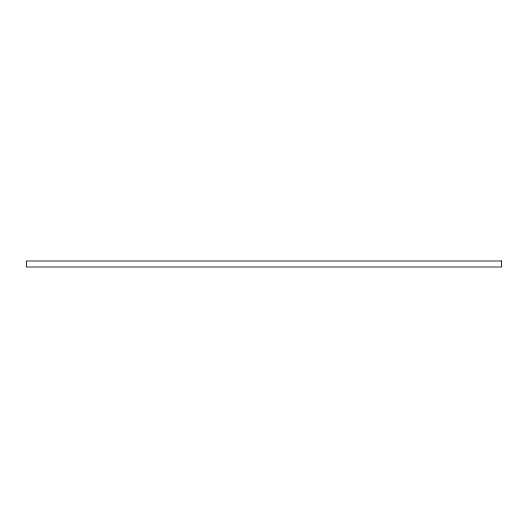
<?xml version="1.0" encoding="UTF-8"?>
<svg xmlns="http://www.w3.org/2000/svg" width="528" height="528" viewBox="0 0 528 528"><rect width="100%" height="100%" fill="white"/><g stroke="black" fill="none" stroke-linecap="round" stroke-linejoin="round"><path stroke-width="0.79" d="M501.6 260.99L26.4 260.99L26.4 267.01L501.6 267.01L501.6 260.99"/></g></svg>
